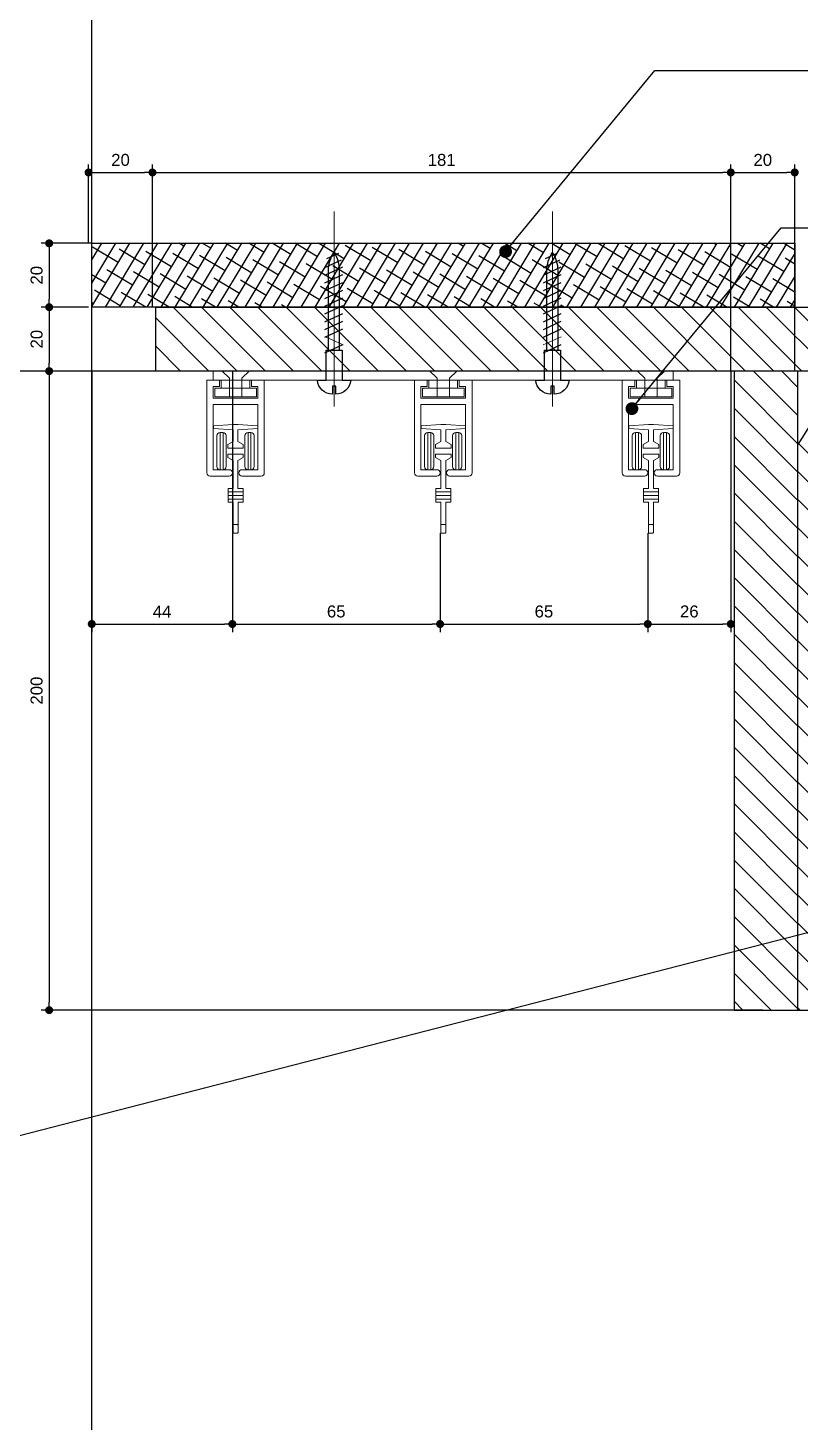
# Model space of a CAD drawing. Header units: inches. Extents: x 274057 to 444617, y 490067 to 635630.
# Drawn here: x 341656.8 to 341898.4, y 519170.4 to 519606.7 of the extents above; entities that cross this region are included whole.
import ezdxf

# ---------------------------------------------------------------- set-up
doc = ezdxf.new("R2010")
doc.units = ezdxf.units.IN
doc.header["$MEASUREMENT"] = 0
for name, color, linetype in [('8', 8, 'Continuous'), ('Calliper Gypsum  Elevation', 31, 'Continuous'), ('CQ Grg Gypsum', 41, 'Continuous'), ('CQ Plaster', 1, 'Continuous'), ('CQ SPOT DETAIL DIMENSION', 9, 'Continuous'), ('CQ SPOT DETAILS', 40, 'Continuous'), ('CQ wall section', 5, 'Continuous'), ('CQ_callout', 34, 'Continuous'), ('ID-wall paper', 8, 'Continuous')]:
    doc.layers.add(name, color=color, linetype=linetype)
doc.layers.add('CQ Gypsum Hatch', color=8, linetype='Continuous', lineweight=20)
doc.layers.add('CQ plan and elev dimension', color=252, linetype='Continuous', lineweight=35)
doc.styles.get("Standard").update_dxf_attribs({"font": 'arial.ttf'})
doc.dimstyles.new('CQ 2.5', dxfattribs={"dimscale": 0.025, "dimtxt": 150, "dimasz": 100, "dimexe": 100, "dimexo": 0, "dimgap": 80, "dimtad": 1, "dimdec": 0, "dimzin": 0, "dimdsep": 46, "dimtxsty": 'Standard', "dimblk": 'DOT', "dimcen": 100, "dimclrd": 250, "dimclre": 250, "dimclrt": 3, "dimadec": 0, "dimazin": 0, "dimtfac": 1, "dimtdec": 0, "dimtofl": 0, "dimtmove": 0, "dimatfit": 3, "dimfxl": 1, "dimtolj": 1, "dimtzin": 0, "dimlwd": -1, "dimarcsym": 0})
doc.dimstyles.new('CQ 50', dxfattribs={"dimscale": 0.5, "dimtxt": 150, "dimasz": 100, "dimexe": 100, "dimexo": 20, "dimgap": 80, "dimtad": 1, "dimdec": 0, "dimzin": 0, "dimdsep": 46, "dimtxsty": 'Standard', "dimblk": 'DOT', "dimcen": 100, "dimclrd": 250, "dimclre": 250, "dimclrt": 3, "dimadec": 0, "dimazin": 0, "dimtfac": 1, "dimtdec": 0, "dimtofl": 0, "dimtmove": 0, "dimatfit": 3, "dimfxl": 3, "dimtolj": 1, "dimtzin": 0, "dimlwd": -1, "dimarcsym": 0})
doc.dimstyles.get("Standard").update_dxf_attribs({"dimtxt": 0.18, "dimasz": 0.18, "dimexe": 0.18, "dimexo": 0.0625, "dimgap": 0.09, "dimtad": 0, "dimtih": 1, "dimtoh": 1, "dimdec": 4, "dimzin": 0, "dimdsep": 46, "dimtxsty": 'Standard', "dimcen": 0.09, "dimadec": 0, "dimazin": 0, "dimtfac": 1, "dimtdec": 4, "dimtofl": 0, "dimtmove": 0, "dimatfit": 3, "dimfxl": 1, "dimtolj": 1, "dimtzin": 0, "dimarcsym": 0})

# ---------------------------------------------------------------- blocks, each defined once
blk = doc.blocks.new('ff15 section A and B')
at = {"layer": 'CQ Plaster', "color": 1, "ltscale": 0.03, "elevation": -0.02}
blk.add_lwpolyline([(341656.75, 519049.28), (341676.75, 519049.28), (341676.75, 519999.28)], dxfattribs=at)
blk = doc.blocks.new('_Dot')
at = {"color": 0, "linetype": 'ByBlock', "lineweight": -2}
blk.add_line((-0.5, 0), (-1, 0), dxfattribs=at)
at = {"color": 0, "linetype": 'ByBlock', "const_width": 0.5}
blk.add_lwpolyline([(-0.25, 0, 1), (0.25, 0, 1)], format="xyb", close=True, dxfattribs=at)
blk = doc.blocks.new('*D121')
at = {"layer": 'CQ plan and elev dimension', "color": 250, "lineweight": -2, "transparency": 16777216}
for p, q in [((341317.93, 519999.28), (339916.74, 519999.28)), ((342119.06, 519499.28), (339916.74, 519499.28))]:
    blk.add_line(p, q, dxfattribs=at)
at = {"layer": 'CQ plan and elev dimension', "color": 250, "transparency": 16777216}
blk.add_line((339966.74, 519949.28), (339966.74, 519549.28), dxfattribs=at)
at = {"layer": 'Defpoints', "color": 0, "transparency": 16777216}
for p in [(341327.93, 519999.28, 0), (339966.74, 519499.28), (342129.06, 519499.28, 0.02)]:
    blk.add_point(p, dxfattribs=at)
at = {"layer": 'CQ plan and elev dimension', "color": 250, "transparency": 16777216, "xscale": 50, "yscale": 50, "zscale": 50}
for p, rotation in [((339966.74, 519999.28), 90.00000000166753), ((339966.74, 519499.28), 270.0000000016675)]:
    blk.add_blockref('_Dot', p, dxfattribs=dict(at, rotation=rotation))
at = {"layer": 'CQ plan and elev dimension', "color": 3, "transparency": 16777216, "insert": (339888.45, 519749.28), "char_height": 75, "attachment_point": 5, "rotation": 90}
blk.add_mtext('\\A1;500', dxfattribs=at)
blk = doc.blocks.new('*D122')
at = {"layer": 'CQ plan and elev dimension', "color": 250, "lineweight": -2, "transparency": 16777216}
for p, q in [((341994.65, 519499.28), (339916.74, 519499.28)), ((341317.93, 516399.28), (339916.74, 516399.28))]:
    blk.add_line(p, q, dxfattribs=at)
at = {"layer": 'CQ plan and elev dimension', "color": 250, "transparency": 16777216}
blk.add_line((339966.74, 519449.28), (339966.74, 516449.28), dxfattribs=at)
at = {"layer": 'Defpoints', "color": 0, "transparency": 16777216}
for p in [(342004.65, 519499.28, 0.02), (339966.74, 516399.28), (341327.93, 516399.28, 0)]:
    blk.add_point(p, dxfattribs=at)
at = {"layer": 'CQ plan and elev dimension', "color": 250, "transparency": 16777216, "xscale": 50, "yscale": 50, "zscale": 50}
for p, rotation in [((339966.74, 519499.28), 90.00000000166753), ((339966.74, 516399.28), 270.0000000016675)]:
    blk.add_blockref('_Dot', p, dxfattribs=dict(at, rotation=rotation))
at = {"layer": 'CQ plan and elev dimension', "color": 3, "transparency": 16777216, "insert": (339888.42, 517949.28), "char_height": 75, "attachment_point": 5, "rotation": 90}
blk.add_mtext('\\A1;3100', dxfattribs=at)
blk = doc.blocks.new('curtain box 21')
at = {"lineweight": 0}
for p, q in [((3862.05, 3149.72), (3856.48, 3152.3)), ((3924.7, 3149.72), (3930.28, 3152.3)), ((3830.72, 3103.79), (3826.03, 3103.79)), ((3830.72, 3102.65), (3826.03, 3102.65)), ((3895.72, 3103.79), (3891.03, 3103.79)), ((3895.72, 3102.65), (3891.03, 3102.65)), ((3960.72, 3103.79), (3956.03, 3103.79)), ((3960.72, 3102.65), (3956.03, 3102.65)), ((3830.72, 3101.5), (3826.03, 3101.5)), ((3895.72, 3101.5), (3891.03, 3101.5)), ((3960.72, 3101.5), (3956.03, 3101.5))]:
    blk.add_line(p, q, dxfattribs=at)
at = {"color": 1, "lineweight": 0}
for p, q in [((3823.55, 3122.34), (3823.55, 3110.68)), ((3824.45, 3122.34), (3824.45, 3110.68)), ((3832.3, 3122.34), (3832.3, 3110.68)), ((3833.21, 3122.34), (3833.21, 3110.68)), ((3888.55, 3122.34), (3888.55, 3110.68)), ((3889.45, 3122.34), (3889.45, 3110.68)), ((3897.3, 3122.34), (3897.3, 3110.68)), ((3898.21, 3122.34), (3898.21, 3110.68)), ((3953.55, 3122.34), (3953.55, 3110.68)), ((3954.45, 3122.34), (3954.45, 3110.68)), ((3962.3, 3122.34), (3962.3, 3110.68)), ((3963.21, 3122.34), (3963.21, 3110.68))]:
    blk.add_line(p, q, dxfattribs=at)
at = {"color": 4, "lineweight": 0}
for points in [[(3859.2, 3130.48), (3859.2, 3191.5)], [(3927.55, 3130.48), (3927.55, 3191.5)]]:
    blk.add_lwpolyline(points, dxfattribs=at)
at = {"color": 1, "lineweight": 0}
for points in [[(3835.38, 3131.03), (3821.38, 3131.03), (3821.38, 3110.68), (3826.38, 3110.68, -1), (3826.38, 3108.68), (3820.38, 3108.68, -0.414214), (3819.38, 3109.68), (3819.38, 3138.68), (3823.38, 3138.68), (3823.38, 3136.68), (3821.38, 3136.68), (3821.38, 3133.03), (3835.38, 3133.03), (3835.38, 3136.68), (3833.38, 3136.68), (3833.38, 3138.68), (3837.38, 3138.68), (3837.38, 3109.68, -0.414214), (3836.38, 3108.68), (3830.38, 3108.68, -1), (3830.38, 3110.68), (3835.38, 3110.68)], [(3900.38, 3131.03), (3886.38, 3131.03), (3886.38, 3110.68), (3891.38, 3110.68, -1), (3891.38, 3108.68), (3885.38, 3108.68, -0.414214), (3884.38, 3109.68), (3884.38, 3138.68), (3888.38, 3138.68), (3888.38, 3136.68), (3886.38, 3136.68), (3886.38, 3133.03), (3900.38, 3133.03), (3900.38, 3136.68), (3898.38, 3136.68), (3898.38, 3138.68), (3902.38, 3138.68), (3902.38, 3109.68, -0.414214), (3901.38, 3108.68), (3895.38, 3108.68, -1), (3895.38, 3110.68), (3900.38, 3110.68)], [(3965.38, 3131.03), (3951.38, 3131.03), (3951.38, 3110.68), (3956.38, 3110.68, -1), (3956.38, 3108.68), (3950.38, 3108.68, -0.414214), (3949.38, 3109.68), (3949.38, 3138.68), (3953.38, 3138.68), (3953.38, 3136.68), (3951.38, 3136.68), (3951.38, 3133.03), (3965.38, 3133.03), (3965.38, 3136.68), (3963.38, 3136.68), (3963.38, 3138.68), (3967.38, 3138.68), (3967.38, 3109.68, -0.414214), (3966.38, 3108.68), (3960.38, 3108.68, -1), (3960.38, 3110.68), (3965.38, 3110.68)], [(3824.45, 3122.34), (3823.55, 3122.34, 0.414214), (3822.55, 3121.34), (3822.55, 3111.68, 0.414214), (3823.55, 3110.68), (3824.45, 3110.68, 0.414214), (3825.45, 3111.68), (3825.45, 3121.34, 0.414214)], [(3832.3, 3122.34), (3833.21, 3122.34, -0.414214), (3834.21, 3121.34), (3834.21, 3111.68, -0.414214), (3833.21, 3110.68), (3832.3, 3110.68, -0.414214), (3831.3, 3111.68), (3831.3, 3121.34, -0.414214)], [(3889.45, 3122.34), (3888.55, 3122.34, 0.414214), (3887.55, 3121.34), (3887.55, 3111.68, 0.414214), (3888.55, 3110.68), (3889.45, 3110.68, 0.414214), (3890.45, 3111.68), (3890.45, 3121.34, 0.414214)], [(3897.3, 3122.34), (3898.21, 3122.34, -0.414214), (3899.21, 3121.34), (3899.21, 3111.68, -0.414214), (3898.21, 3110.68), (3897.3, 3110.68, -0.414214), (3896.3, 3111.68), (3896.3, 3121.34, -0.414214)], [(3954.45, 3122.34), (3953.55, 3122.34, 0.414214), (3952.55, 3121.34), (3952.55, 3111.68, 0.414214), (3953.55, 3110.68), (3954.45, 3110.68, 0.414214), (3955.45, 3111.68), (3955.45, 3121.34, 0.414214)], [(3962.3, 3122.34), (3963.21, 3122.34, -0.414214), (3964.21, 3121.34), (3964.21, 3111.68, -0.414214), (3963.21, 3110.68), (3962.3, 3110.68, -0.414214), (3961.3, 3111.68), (3961.3, 3121.34, -0.414214)]]:
    blk.add_lwpolyline(points, format="xyb", close=True, dxfattribs=at)
at = {"lineweight": 0}
for points in [[(3965.38, 3141.53), (3821.38, 3141.53), (3821.38, 3138.68), (3965.38, 3138.68)], [(3828.38, 3141.53), (3832.61, 3141.53), (3830.33, 3139.35), (3830.33, 3133.53), (3828.38, 3133.53), (3826.43, 3133.53), (3826.43, 3139.35), (3824.14, 3141.53)], [(3893.38, 3141.53), (3897.61, 3141.53), (3895.33, 3139.35), (3895.33, 3133.53), (3893.38, 3133.53), (3891.43, 3133.53), (3891.43, 3139.35), (3889.14, 3141.53)], [(3958.38, 3141.53), (3962.61, 3141.53), (3960.33, 3139.35), (3960.33, 3133.53), (3958.38, 3133.53), (3956.43, 3133.53), (3956.43, 3139.35), (3954.14, 3141.53)], [(3827.62, 3124.77), (3829.14, 3124.77), (3835.33, 3124.36), (3835.33, 3123.52), (3829.14, 3123.12), (3829.14, 3119.46), (3830.81, 3118.55), (3830.81, 3117.46), (3830.81, 3117.46), (3828.38, 3117.46), (3825.94, 3117.46), (3825.94, 3117.46), (3825.94, 3118.55), (3827.62, 3119.46), (3827.62, 3123.12), (3821.43, 3123.52), (3821.43, 3124.36)], [(3892.62, 3124.77), (3894.14, 3124.77), (3900.33, 3124.36), (3900.33, 3123.52), (3894.14, 3123.12), (3894.14, 3119.46), (3895.81, 3118.55), (3895.81, 3117.46), (3895.81, 3117.46), (3893.38, 3117.46), (3890.94, 3117.46), (3890.94, 3117.46), (3890.94, 3118.55), (3892.62, 3119.46), (3892.62, 3123.12), (3886.43, 3123.52), (3886.43, 3124.36)], [(3957.62, 3124.77), (3959.14, 3124.77), (3965.33, 3124.36), (3965.33, 3123.52), (3959.14, 3123.12), (3959.14, 3119.46), (3960.81, 3118.55), (3960.81, 3117.46), (3960.81, 3117.46), (3958.38, 3117.46), (3955.94, 3117.46), (3955.94, 3117.46), (3955.94, 3118.55), (3957.62, 3119.46), (3957.62, 3123.12), (3951.43, 3123.52), (3951.43, 3124.36)]]:
    blk.add_lwpolyline(points, close=True, dxfattribs=at)
at = {"color": 1, "lineweight": 0}
for points in [[(3823.88, 3138.68), (3832.88, 3138.68), (3832.88, 3136.18), (3823.88, 3136.18)], [(3888.88, 3138.68), (3897.88, 3138.68), (3897.88, 3136.18), (3888.88, 3136.18)], [(3953.88, 3138.68), (3962.88, 3138.68), (3962.88, 3136.18), (3953.88, 3136.18)], [(3821.88, 3136.18), (3834.88, 3136.18), (3834.88, 3133.53), (3821.88, 3133.53)], [(3886.88, 3136.18), (3899.88, 3136.18), (3899.88, 3133.53), (3886.88, 3133.53)], [(3951.88, 3136.18), (3964.88, 3136.18), (3964.88, 3133.53), (3951.88, 3133.53)]]:
    blk.add_lwpolyline(points, close=True, dxfattribs=at)
for points in [[(3827.58, 3091.09), (3827.58, 3100.54), (3826.03, 3100.54), (3826.03, 3104.78), (3827.62, 3104.78), (3827.62, 3113.56), (3825.94, 3114.47), (3825.94, 3115.56), (3825.94, 3115.56), (3828.38, 3115.56), (3830.81, 3115.56), (3830.81, 3115.56), (3830.81, 3114.47), (3829.14, 3113.56), (3829.14, 3104.78), (3830.72, 3104.78), (3830.72, 3100.54), (3829.18, 3100.54), (3829.18, 3091.09)], [(3892.58, 3091.09), (3892.58, 3100.54), (3891.03, 3100.54), (3891.03, 3104.78), (3892.62, 3104.78), (3892.62, 3113.56), (3890.94, 3114.47), (3890.94, 3115.56), (3890.94, 3115.56), (3893.38, 3115.56), (3895.81, 3115.56), (3895.81, 3115.56), (3895.81, 3114.47), (3894.14, 3113.56), (3894.14, 3104.78), (3895.72, 3104.78), (3895.72, 3100.54), (3894.18, 3100.54), (3894.18, 3091.09)], [(3957.58, 3091.09), (3957.58, 3100.54), (3956.03, 3100.54), (3956.03, 3104.78), (3957.62, 3104.78), (3957.62, 3113.56), (3955.94, 3114.47), (3955.94, 3115.56), (3955.94, 3115.56), (3958.38, 3115.56), (3960.81, 3115.56), (3960.81, 3115.56), (3960.81, 3114.47), (3959.14, 3113.56), (3959.14, 3104.78), (3960.72, 3104.78), (3960.72, 3100.54), (3959.18, 3100.54), (3959.18, 3091.09)]]:
    blk.add_lwpolyline(points, dxfattribs=at)
at = {"lineweight": 0}
for points in [[(3827.88, 3093.53), (3828.88, 3093.53, -0.414214), (3829.18, 3093.23), (3829.18, 3091.09, -0.414214), (3828.88, 3090.79), (3827.88, 3090.79, -0.414214), (3827.58, 3091.09), (3827.58, 3093.23, -0.414214)], [(3892.88, 3093.53), (3893.88, 3093.53, -0.414214), (3894.18, 3093.23), (3894.18, 3091.09, -0.414214), (3893.88, 3090.79), (3892.88, 3090.79, -0.414214), (3892.58, 3091.09), (3892.58, 3093.23, -0.414214)], [(3957.88, 3093.53), (3958.88, 3093.53, -0.414214), (3959.18, 3093.23), (3959.18, 3091.09, -0.414214), (3958.88, 3090.79), (3957.88, 3090.79, -0.414214), (3957.58, 3091.09), (3957.58, 3093.23, -0.414214)]]:
    blk.add_lwpolyline(points, format="xyb", close=True, dxfattribs=at)
blk = doc.blocks.new('curtain track_3')
for p, q in [((52827.53, -34655.19), (52823.82, -34653.47)), ((52895.88, -34655.19), (52892.17, -34653.47)), ((52828.15, -34660.37), (52822.58, -34657.78)), ((52828.15, -34657.94), (52822.97, -34655.54)), ((52896.5, -34660.37), (52890.92, -34657.78)), ((52896.5, -34657.94), (52891.31, -34655.54)), ((52828.15, -34662.8), (52822.58, -34660.21)), ((52828.15, -34665.23), (52822.58, -34662.64)), ((52896.5, -34662.8), (52890.92, -34660.21)), ((52896.5, -34665.23), (52890.92, -34662.64)), ((52828.15, -34667.65), (52822.58, -34665.07)), ((52828.15, -34670.08), (52822.58, -34667.49)), ((52896.5, -34667.65), (52890.92, -34665.07)), ((52896.5, -34670.08), (52890.92, -34667.49)), ((52828.15, -34672.51), (52822.58, -34669.92)), ((52828.15, -34672.51), (52822.58, -34669.92)), ((52896.5, -34672.51), (52890.92, -34669.92)), ((52896.5, -34672.51), (52890.92, -34669.92)), ((52828.15, -34674.94), (52822.58, -34672.35)), ((52828.15, -34677.37), (52822.58, -34674.78)), ((52896.5, -34674.94), (52890.92, -34672.35)), ((52896.5, -34677.37), (52890.92, -34674.78)), ((52828.15, -34679.79), (52822.58, -34677.2)), ((52828.15, -34679.79), (52822.58, -34677.2)), ((52896.5, -34679.79), (52890.92, -34677.2)), ((52896.5, -34679.79), (52890.92, -34677.2)), ((52828.15, -34684.65), (52822.58, -34682.06)), ((52896.5, -34684.65), (52890.92, -34682.06))]:
    blk.add_line(p, q)
for points in [[(52823.55, -34683.9), (52823.55, -34658.97, -0.149778), (52825.3, -34653.25, 1.883636)], [(52827.05, -34683.9), (52827.05, -34658.97, 0.149778), (52825.3, -34653.25, -1.883636)], [(52891.9, -34683.9), (52891.9, -34658.97, -0.149778), (52893.65, -34653.25, 1.883636)], [(52895.4, -34683.9), (52895.4, -34658.97, 0.149778), (52893.65, -34653.25, -1.883636)]]:
    blk.add_lwpolyline(points, format="xyb")
at = {"color": 4}
for points in [[(52825.3, -34695.12), (52825.82, -34695.12), (52825.82, -34697.66, 0.38819), (52830.51, -34693.25), (52827.8, -34693.25), (52827.8, -34683.9), (52825.3, -34683.9), (52822.81, -34683.9), (52822.81, -34693.25), (52820.1, -34693.25, 0.38819), (52824.79, -34697.66), (52824.79, -34695.12)], [(52893.65, -34695.12), (52894.17, -34695.12), (52894.17, -34697.66, 0.38819), (52898.85, -34693.25), (52896.15, -34693.25), (52896.15, -34683.9), (52893.65, -34683.9), (52891.16, -34683.9), (52891.16, -34693.25), (52888.45, -34693.25, 0.38819), (52893.14, -34697.66), (52893.14, -34695.12)]]:
    blk.add_lwpolyline(points, format="xyb", close=True, dxfattribs=at)
at = {"extrusion": (0, 0, -1), "zscale": -1}
blk.add_blockref('curtain box 21', (-56752.86, -37831.94), dxfattribs=at)
blk = doc.blocks.new('ff15 section ceiling A and B')
at = {"layer": '8', "extrusion": (-7.32435e-10, 5.97752e-09, 1)}
h = blk.add_hatch(dxfattribs=at)
h.set_pattern_fill('ANSI38', color=256, scale=30, angle=103.9714, style=0)
h.set_pattern_definition([(148.9714233, (850276.3004, 195911.7726), (-1.932995736, -3.21341368), []), (238.9714233, (850276.3004, 195911.7726), (-0.652577792, -8.359823098), [9.375, -5.625])])
h.paths.add_polyline_path([(332025.68, 525721.42), (332025.68, 525941.42), (332045.68, 525941.42), (332045.68, 525721.42)])
at = {"layer": 'CQ Gypsum Hatch'}
h = blk.add_hatch(dxfattribs=at)
h.set_pattern_fill('ANSI31', color=256, scale=50, angle=180, style=0)
h.set_pattern_definition([(225, (863766.5914, 132415.6944), (4.41941738, -4.41941738), [])])
edge = h.paths.add_edge_path()
edge.add_line((332065.68, 526415.38), (332065.68, 525741.42))
edge.add_line((332065.68, 525741.42), (332045.68, 525741.42))
edge.add_line((332045.68, 525741.42), (332045.68, 526401.86))
edge.add_line((332045.68, 526401.86), (331890.81, 526527.5))
edge.add_line((331890.81, 526527.5), (331890.81, 526553.42))
edge.add_line((331890.81, 526553.42), (331899.51, 526553.42))
edge.add_line((331899.51, 526553.42), (331899.51, 526547.52))
edge.add_arc((331902.24, 526547.52), 2.73, 180, 270.2479)
edge.add_line((331902.25, 526544.79), (331944.78, 526544.79))
edge.add_line((331944.78, 526544.79), (331944.78, 526506.04))
edge.add_arc((331946.51, 526464.11), 41.97, 34.3918, 92.3526, ccw=False)
edge.add_line((331981.14, 526487.81), (331989.78, 526487.81))
edge.add_line((331989.78, 526487.81), (331989.78, 526475.8))
edge.add_line((331989.78, 526475.8), (332026.01, 526475.8))
edge.add_line((332026.01, 526475.8), (332026.01, 526453.91))
edge.add_line((332026.01, 526453.91), (332032.69, 526453.91))
edge.add_arc((332051.4, 526452.68), 18.74, 176.2449, 247.9327)
edge.add_arc((332038.91, 526415.94), 20.12, -1.5976, 74.2859, ccw=False)
edge.add_line((332059.02, 526415.38), (332065.68, 526415.38))
edge.add_line((332065.68, 526415.38), (332065.68, 526406.57))
h = blk.add_hatch(dxfattribs=at)
h.set_pattern_fill('ANSI31', color=256, scale=50, angle=180, style=0)
h.set_pattern_definition([(225, (851564.962, 195815.1116), (4.41941738, -4.41941738), [])])
h.paths.add_polyline_path([(332065.68, 525942.42), (332065.68, 525922.42), (332265.68, 525922.42), (332265.68, 525942.42)])
at = {"layer": 'CQ Grg Gypsum', "elevation": 0}
blk.add_lwpolyline([(332065.68, 526415.38), (332065.68, 525741.42), (332045.68, 525741.42), (332045.68, 526401.86), (331890.81, 526527.5), (331890.81, 526553.42), (331899.51, 526553.42), (331899.51, 526547.52, 0.415481), (331902.25, 526544.79), (331944.78, 526544.79), (331944.78, 526506.04, -0.258435), (331981.14, 526487.81), (331989.78, 526487.81), (331989.78, 526475.8), (332026.01, 526475.8), (332026.01, 526453.91), (332032.69, 526453.91, 0.323414), (332044.35, 526435.31, -0.343759), (332059.02, 526415.38), (332065.68, 526415.38), (332065.68, 526406.57)], format="xyb", dxfattribs=at)
at = {"layer": 'CQ Grg Gypsum', "extrusion": (-7.32435e-10, 5.97752e-09, 1), "elevation": 0}
blk.add_lwpolyline([(332025.68, 525721.42), (332025.68, 525941.42), (332045.68, 525941.42), (332045.68, 525721.42)], close=True, dxfattribs=at)
at = {"layer": 'CQ Grg Gypsum', "elevation": 0}
blk.add_lwpolyline([(332265.68, 525922.42), (332265.68, 525942.42), (332065.68, 525942.42), (332065.68, 525922.42)], close=True, dxfattribs=at)
at = {"layer": 'Calliper Gypsum  Elevation', "lineweight": 0, "extrusion": (0, 0, -1), "zscale": -1, "rotation": 270}
blk.add_blockref('curtain track_3', (-297375.27, 578690.89, 0), dxfattribs=at)
blk = doc.blocks.new('A$C591968EE')
at = {"layer": 'CQ Gypsum Hatch'}
h = blk.add_hatch(dxfattribs=at)
h.set_pattern_fill('ANSI31', color=256, scale=50, angle=90, style=0)
h.set_pattern_definition([(135, (-374960.8784, -519569.8764), (-4.41941738, -4.41941738), [])])
edge = h.paths.add_edge_path()
edge.add_line((16.43, 182.11), (27.6, 182.11))
edge.add_spline(control_points=[(27.6, 182.11), (27.61, 182.89), (27.66, 184.68), (28.97, 187.09), (31.45, 188.51), (33.5, 190.24), (34.66, 192.59), (34.72, 194.06), (34.74, 194.72)], knot_values=[0, 0, 0, 0, 0.103617, 0.238498, 0.342021, 0.484182, 0.592634, 0.680206, 0.680206, 0.680206, 0.680206], degree=3, periodic=0)
edge.add_line((34.74, 194.72), (38.31, 194.72))
edge.add_line((38.31, 194.72), (38.31, 200))
edge.add_line((38.31, 200), (14.39, 200))
edge.add_line((14.39, 200), (0, 177.03))
edge.add_line((0, 177.03), (0, 0))
edge.add_line((0, 0), (8.46, 0))
edge.add_line((8.46, 0), (8.46, 16.81))
edge.add_line((8.46, 16.81), (15.16, 16.81))
edge.add_line((15.16, 16.81), (15.16, 59.41))
edge.add_line((15.16, 59.41), (26.55, 59.41))
edge.add_line((26.55, 59.41), (26.55, 74.21))
edge.add_line((26.55, 74.21), (11.59, 75.78))
edge.add_line((11.59, 75.78), (11.59, 165.29))
edge.add_line((11.59, 165.29), (16.43, 165.29))
edge.add_line((16.43, 165.29), (16.43, 182.11))
at = {"layer": 'CQ Grg Gypsum'}
for p, q in [((14.39, 200), (0, 177.03)), ((38.31, 200), (14.39, 200)), ((38.31, 194.72), (38.31, 200)), ((34.74, 194.72), (38.31, 194.72)), ((16.43, 182.11), (27.6, 182.11)), ((16.43, 165.29), (16.43, 182.11)), ((0, 0), (0, 177.03)), ((11.59, 75.78), (11.59, 165.29)), ((11.59, 165.29), (16.43, 165.29)), ((26.55, 74.21), (11.59, 75.78)), ((26.55, 59.41), (26.55, 74.21)), ((15.16, 59.41), (26.55, 59.41)), ((15.16, 16.81), (15.16, 59.41)), ((21.63, 52.46), (21.63, 59.41)), ((15.16, 52.46), (21.63, 52.46)), ((19.62, 41.25), (19.62, 52.46)), ((15.16, 41.25), (19.62, 41.25)), ((8.46, 16.81), (15.16, 16.81)), ((8.46, 0), (8.46, 16.81)), ((0, 0), (8.46, 0))]:
    blk.add_line(p, q, dxfattribs=at)
blk.add_open_spline([(34.74, 194.72), (34.72, 194.06), (34.66, 192.59), (33.5, 190.24), (31.45, 188.51), (28.97, 187.09), (27.66, 184.68), (27.61, 182.89), (27.6, 182.11)], degree=3, knots=[0, 0, 0, 0, 0.0875721, 0.1960247, 0.3381857, 0.4417085, 0.5765895, 0.6802063, 0.6802063, 0.6802063, 0.6802063], dxfattribs=at)
blk = doc.blocks.new('*D148')
at = {"layer": 'CQ SPOT DETAIL DIMENSION', "color": 250, "lineweight": -2, "transparency": 16777216}
for p, q in [((341675.75, 519539.28), (341675.75, 519563.95)), ((341695.75, 519519.28), (341695.75, 519563.95))]:
    blk.add_line(p, q, dxfattribs=at)
at = {"layer": 'CQ SPOT DETAIL DIMENSION', "color": 250, "transparency": 16777216}
blk.add_line((341678.25, 519561.45), (341693.25, 519561.45), dxfattribs=at)
at = {"layer": 'Defpoints', "color": 0, "transparency": 16777216}
for p in [(341695.75, 519561.45), (341675.75, 519539.28, -0.02), (341695.75, 519519.28, -0.02)]:
    blk.add_point(p, dxfattribs=at)
at = {"layer": 'CQ SPOT DETAIL DIMENSION', "color": 250, "transparency": 16777216, "xscale": 2.5, "yscale": 2.5, "zscale": 2.5, "rotation": 180}
blk.add_blockref('_Dot', (341675.75, 519561.45), dxfattribs=at)
at = {"layer": 'CQ SPOT DETAIL DIMENSION', "color": 250, "transparency": 16777216, "xscale": 2.5, "yscale": 2.5, "zscale": 2.5}
blk.add_blockref('_Dot', (341695.75, 519561.45), dxfattribs=at)
at = {"layer": 'CQ SPOT DETAIL DIMENSION', "color": 3, "transparency": 16777216, "insert": (341685.75, 519565.36), "char_height": 3.75, "attachment_point": 5}
blk.add_mtext('\\A1;20', dxfattribs=at)
blk = doc.blocks.new('*D149')
at = {"layer": 'CQ SPOT DETAIL DIMENSION', "color": 250, "lineweight": -2, "transparency": 16777216}
for p, q in [((341695.75, 519519.28), (341695.75, 519563.95)), ((341876.75, 519499.28), (341876.75, 519563.95))]:
    blk.add_line(p, q, dxfattribs=at)
at = {"layer": 'CQ SPOT DETAIL DIMENSION', "color": 250, "transparency": 16777216}
blk.add_line((341698.25, 519561.45), (341874.25, 519561.45), dxfattribs=at)
at = {"layer": 'Defpoints', "color": 0, "transparency": 16777216}
for p in [(341876.75, 519561.45), (341695.75, 519519.28, -0.02), (341876.75, 519499.28, -0.02)]:
    blk.add_point(p, dxfattribs=at)
at = {"layer": 'CQ SPOT DETAIL DIMENSION', "color": 250, "transparency": 16777216, "xscale": 2.5, "yscale": 2.5, "zscale": 2.5, "rotation": 180}
blk.add_blockref('_Dot', (341695.75, 519561.45), dxfattribs=at)
at = {"layer": 'CQ SPOT DETAIL DIMENSION', "color": 250, "transparency": 16777216, "xscale": 2.5, "yscale": 2.5, "zscale": 2.5}
blk.add_blockref('_Dot', (341876.75, 519561.45), dxfattribs=at)
at = {"layer": 'CQ SPOT DETAIL DIMENSION', "color": 3, "transparency": 16777216, "insert": (341786.25, 519565.36), "char_height": 3.75, "attachment_point": 5}
blk.add_mtext('\\A1;181', dxfattribs=at)
blk = doc.blocks.new('*D150')
at = {"layer": 'CQ SPOT DETAIL DIMENSION', "color": 250, "lineweight": -2, "transparency": 16777216}
for p, q in [((341876.75, 519499.28), (341876.75, 519563.95)), ((341896.75, 519499.28), (341896.75, 519563.95))]:
    blk.add_line(p, q, dxfattribs=at)
at = {"layer": 'CQ SPOT DETAIL DIMENSION', "color": 250, "transparency": 16777216}
blk.add_line((341879.25, 519561.45), (341894.25, 519561.45), dxfattribs=at)
at = {"layer": 'Defpoints', "color": 0, "transparency": 16777216}
for p in [(341896.75, 519561.45), (341876.75, 519499.28, -0.02), (341896.75, 519499.28, -0.02)]:
    blk.add_point(p, dxfattribs=at)
at = {"layer": 'CQ SPOT DETAIL DIMENSION', "color": 250, "transparency": 16777216, "xscale": 2.5, "yscale": 2.5, "zscale": 2.5, "rotation": 180}
blk.add_blockref('_Dot', (341876.75, 519561.45), dxfattribs=at)
at = {"layer": 'CQ SPOT DETAIL DIMENSION', "color": 250, "transparency": 16777216, "xscale": 2.5, "yscale": 2.5, "zscale": 2.5}
blk.add_blockref('_Dot', (341896.75, 519561.45), dxfattribs=at)
at = {"layer": 'CQ SPOT DETAIL DIMENSION', "color": 3, "transparency": 16777216, "insert": (341886.75, 519565.36), "char_height": 3.75, "attachment_point": 5}
blk.add_mtext('\\A1;20', dxfattribs=at)
blk = doc.blocks.new('*D151')
at = {"layer": 'CQ SPOT DETAIL DIMENSION', "color": 250, "lineweight": -2, "transparency": 16777216}
for p, q in [((341676.75, 519539.28), (341660.92, 519539.28)), ((341675.75, 519519.28), (341660.92, 519519.28))]:
    blk.add_line(p, q, dxfattribs=at)
at = {"layer": 'CQ SPOT DETAIL DIMENSION', "color": 250, "transparency": 16777216}
blk.add_line((341663.42, 519536.78), (341663.42, 519521.78), dxfattribs=at)
at = {"layer": 'Defpoints', "color": 0, "transparency": 16777216}
for p in [(341676.75, 519539.28, -0.02), (341663.42, 519519.28), (341675.75, 519519.28, -0.02)]:
    blk.add_point(p, dxfattribs=at)
at = {"layer": 'CQ SPOT DETAIL DIMENSION', "color": 250, "transparency": 16777216, "xscale": 2.5, "yscale": 2.5, "zscale": 2.5}
for p, rotation in [((341663.42, 519539.28), 90), ((341663.42, 519519.28), 270)]:
    blk.add_blockref('_Dot', p, dxfattribs=dict(at, rotation=rotation))
at = {"layer": 'CQ SPOT DETAIL DIMENSION', "color": 3, "transparency": 16777216, "insert": (341659.5, 519529.28), "char_height": 3.75, "attachment_point": 5, "rotation": 90}
blk.add_mtext('\\A1;20', dxfattribs=at)
blk = doc.blocks.new('*D152')
at = {"layer": 'CQ SPOT DETAIL DIMENSION', "color": 250, "lineweight": -2, "transparency": 16777216}
for p, q in [((341675.75, 519519.28), (341660.92, 519519.28)), ((341695.75, 519499.28), (341660.92, 519499.28))]:
    blk.add_line(p, q, dxfattribs=at)
at = {"layer": 'CQ SPOT DETAIL DIMENSION', "color": 250, "transparency": 16777216}
blk.add_line((341663.42, 519516.78), (341663.42, 519501.78), dxfattribs=at)
at = {"layer": 'Defpoints', "color": 0, "transparency": 16777216}
for p in [(341675.75, 519519.28, -0.02), (341663.42, 519499.28), (341695.75, 519499.28, -0.02)]:
    blk.add_point(p, dxfattribs=at)
at = {"layer": 'CQ SPOT DETAIL DIMENSION', "color": 250, "transparency": 16777216, "xscale": 2.5, "yscale": 2.5, "zscale": 2.5}
for p, rotation in [((341663.42, 519519.28), 90), ((341663.42, 519499.28), 270)]:
    blk.add_blockref('_Dot', p, dxfattribs=dict(at, rotation=rotation))
at = {"layer": 'CQ SPOT DETAIL DIMENSION', "color": 3, "transparency": 16777216, "insert": (341659.5, 519509.28), "char_height": 3.75, "attachment_point": 5, "rotation": 90}
blk.add_mtext('\\A1;20', dxfattribs=at)
blk = doc.blocks.new('*D153')
at = {"layer": 'CQ SPOT DETAIL DIMENSION', "color": 250, "lineweight": -2, "transparency": 16777216}
for p, q in [((341695.75, 519499.28), (341660.92, 519499.28)), ((341886.75, 519299.28), (341660.92, 519299.28))]:
    blk.add_line(p, q, dxfattribs=at)
at = {"layer": 'CQ SPOT DETAIL DIMENSION', "color": 250, "transparency": 16777216}
blk.add_line((341663.42, 519496.78), (341663.42, 519301.78), dxfattribs=at)
at = {"layer": 'Defpoints', "color": 0, "transparency": 16777216}
for p in [(341695.75, 519499.28, -0.02), (341663.42, 519299.28), (341886.75, 519299.28, -0.02)]:
    blk.add_point(p, dxfattribs=at)
at = {"layer": 'CQ SPOT DETAIL DIMENSION', "color": 250, "transparency": 16777216, "xscale": 2.5, "yscale": 2.5, "zscale": 2.5}
for p, rotation in [((341663.42, 519499.28), 90), ((341663.42, 519299.28), 270)]:
    blk.add_blockref('_Dot', p, dxfattribs=dict(at, rotation=rotation))
at = {"layer": 'CQ SPOT DETAIL DIMENSION', "color": 3, "transparency": 16777216, "insert": (341659.5, 519399.28), "char_height": 3.75, "attachment_point": 5, "rotation": 90}
blk.add_mtext('\\A1;200', dxfattribs=at)
blk = doc.blocks.new('*D154')
at = {"layer": 'CQ SPOT DETAIL DIMENSION', "color": 250, "lineweight": -2, "transparency": 16777216}
for p, q in [((341676.75, 519499.28), (341676.75, 519417.63)), ((341720.75, 519499.28), (341720.75, 519417.63))]:
    blk.add_line(p, q, dxfattribs=at)
at = {"layer": 'CQ SPOT DETAIL DIMENSION', "color": 250, "transparency": 16777216}
blk.add_line((341679.25, 519420.13), (341718.25, 519420.13), dxfattribs=at)
at = {"layer": 'Defpoints', "color": 0, "transparency": 16777216}
for p in [(341676.75, 519499.28, -0.02), (341720.75, 519499.28, -0.02), (341720.75, 519420.13)]:
    blk.add_point(p, dxfattribs=at)
at = {"layer": 'CQ SPOT DETAIL DIMENSION', "color": 250, "transparency": 16777216, "xscale": 2.5, "yscale": 2.5, "zscale": 2.5, "rotation": 180}
blk.add_blockref('_Dot', (341676.75, 519420.13), dxfattribs=at)
at = {"layer": 'CQ SPOT DETAIL DIMENSION', "color": 250, "transparency": 16777216, "xscale": 2.5, "yscale": 2.5, "zscale": 2.5}
blk.add_blockref('_Dot', (341720.75, 519420.13), dxfattribs=at)
at = {"layer": 'CQ SPOT DETAIL DIMENSION', "color": 3, "transparency": 16777216, "insert": (341698.75, 519424), "char_height": 3.75, "attachment_point": 5}
blk.add_mtext('\\A1;44', dxfattribs=at)
blk = doc.blocks.new('*D155')
at = {"layer": 'CQ SPOT DETAIL DIMENSION', "color": 250, "lineweight": -2, "transparency": 16777216}
for p, q in [((341720.75, 519499.28), (341720.75, 519417.63)), ((341785.75, 519448.55), (341785.75, 519417.63))]:
    blk.add_line(p, q, dxfattribs=at)
at = {"layer": 'CQ SPOT DETAIL DIMENSION', "color": 250, "transparency": 16777216}
blk.add_line((341723.25, 519420.13), (341783.25, 519420.13), dxfattribs=at)
at = {"layer": 'Defpoints', "color": 0, "transparency": 16777216}
for p in [(341720.75, 519499.28, -0.02), (341785.75, 519448.55, -0.02), (341785.75, 519420.13)]:
    blk.add_point(p, dxfattribs=at)
at = {"layer": 'CQ SPOT DETAIL DIMENSION', "color": 250, "transparency": 16777216, "xscale": 2.5, "yscale": 2.5, "zscale": 2.5, "rotation": 180}
blk.add_blockref('_Dot', (341720.75, 519420.13), dxfattribs=at)
at = {"layer": 'CQ SPOT DETAIL DIMENSION', "color": 250, "transparency": 16777216, "xscale": 2.5, "yscale": 2.5, "zscale": 2.5}
blk.add_blockref('_Dot', (341785.75, 519420.13), dxfattribs=at)
at = {"layer": 'CQ SPOT DETAIL DIMENSION', "color": 3, "transparency": 16777216, "insert": (341753.25, 519424.04), "char_height": 3.75, "attachment_point": 5}
blk.add_mtext('\\A1;65', dxfattribs=at)
blk = doc.blocks.new('*D156')
at = {"layer": 'CQ SPOT DETAIL DIMENSION', "color": 250, "lineweight": -2, "transparency": 16777216}
for p, q in [((341785.75, 519448.55), (341785.75, 519417.63)), ((341850.75, 519448.55), (341850.75, 519417.63))]:
    blk.add_line(p, q, dxfattribs=at)
at = {"layer": 'CQ SPOT DETAIL DIMENSION', "color": 250, "transparency": 16777216}
blk.add_line((341788.25, 519420.13), (341848.25, 519420.13), dxfattribs=at)
at = {"layer": 'Defpoints', "color": 0, "transparency": 16777216}
for p in [(341785.75, 519448.55, -0.02), (341850.75, 519448.55, -0.02), (341850.75, 519420.13)]:
    blk.add_point(p, dxfattribs=at)
at = {"layer": 'CQ SPOT DETAIL DIMENSION', "color": 250, "transparency": 16777216, "xscale": 2.5, "yscale": 2.5, "zscale": 2.5, "rotation": 180}
blk.add_blockref('_Dot', (341785.75, 519420.13), dxfattribs=at)
at = {"layer": 'CQ SPOT DETAIL DIMENSION', "color": 250, "transparency": 16777216, "xscale": 2.5, "yscale": 2.5, "zscale": 2.5}
blk.add_blockref('_Dot', (341850.75, 519420.13), dxfattribs=at)
at = {"layer": 'CQ SPOT DETAIL DIMENSION', "color": 3, "transparency": 16777216, "insert": (341818.25, 519424.04), "char_height": 3.75, "attachment_point": 5}
blk.add_mtext('\\A1;65', dxfattribs=at)
blk = doc.blocks.new('*D157')
at = {"layer": 'CQ SPOT DETAIL DIMENSION', "color": 250, "lineweight": -2, "transparency": 16777216}
for p, q in [((341876.75, 519499.28), (341876.75, 519417.63)), ((341850.75, 519448.55), (341850.75, 519417.63))]:
    blk.add_line(p, q, dxfattribs=at)
at = {"layer": 'CQ SPOT DETAIL DIMENSION', "color": 250, "transparency": 16777216}
blk.add_line((341853.25, 519420.13), (341874.25, 519420.13), dxfattribs=at)
at = {"layer": 'Defpoints', "color": 0, "transparency": 16777216}
for p in [(341876.75, 519499.28), (341850.75, 519448.55, -0.02), (341876.75, 519420.13)]:
    blk.add_point(p, dxfattribs=at)
at = {"layer": 'CQ SPOT DETAIL DIMENSION', "color": 250, "transparency": 16777216, "xscale": 2.5, "yscale": 2.5, "zscale": 2.5, "rotation": 180}
blk.add_blockref('_Dot', (341850.75, 519420.13), dxfattribs=at)
at = {"layer": 'CQ SPOT DETAIL DIMENSION', "color": 250, "transparency": 16777216, "xscale": 2.5, "yscale": 2.5, "zscale": 2.5}
blk.add_blockref('_Dot', (341876.75, 519420.13), dxfattribs=at)
at = {"layer": 'CQ SPOT DETAIL DIMENSION', "color": 3, "transparency": 16777216, "insert": (341863.75, 519424.04), "char_height": 3.75, "attachment_point": 5}
blk.add_mtext('\\A1;26', dxfattribs=at)

msp = doc.modelspace()

# ---------------------------------------------------------------- linework, layer by layer
at = {"layer": 'CQ Grg Gypsum'}
msp.add_line((341897.75, 519299.28, 0), (348200.75, 519299.28, 0.02), dxfattribs=at)

# ---------------------------------------------------------------- block references
msp.add_blockref('A$C591968EE', (341897.75, 519299.28, 0), dxfattribs=at)
at = {"layer": 'CQ wall section'}
msp.add_blockref('ff15 section A and B', (0, 0, 0.02), dxfattribs=at)
at = {"layer": 'ID-wall paper', "rotation": 270}
msp.add_blockref('ff15 section ceiling A and B', (-184044.66, 851564.96, 0), dxfattribs=at)

# ---------------------------------------------------------------- dimensions: what is measured, and where the dimension line sits
at = {"layer": 'CQ plan and elev dimension'}
for base, p1, p2, picture, middle in [((339966.74, 519499.28, -0.02), (341327.93, 519999.28, -0.02), (342129.06, 519499.28, 0), '*D121', (339888.45, 519749.28, -0.02)), ((339966.74, 516399.28, -0.02), (342004.65, 519499.28, 0), (341327.93, 516399.28, -0.02), '*D122', (339888.42, 517949.28, -0.02))]:
    dim = msp.add_linear_dim(base=base, p1=p1, p2=p2, angle=90, dimstyle='CQ 50', override={"dimtmove": 1}, dxfattribs=at)
    dim.commit()
    dim.dimension.update_dxf_attribs({"geometry": picture, "text_midpoint": middle})
at = {"layer": 'CQ SPOT DETAIL DIMENSION'}
for base, p1, p2, picture, middle in [((341695.75, 519561.45, 0), (341675.75, 519539.28, -0.02), (341695.75, 519519.28, -0.02), '*D148', (341685.75, 519565.36, 0)), ((341876.75, 519561.45, 0), (341695.75, 519519.28, -0.02), (341876.75, 519499.28, -0.02), '*D149', (341786.25, 519565.36, 0)), ((341896.75, 519561.45, 0), (341876.75, 519499.28, -0.02), (341896.75, 519499.28, -0.02), '*D150', (341886.75, 519565.36, 0)), ((341720.75, 519420.13, 0), (341676.75, 519499.28, -0.02), (341720.75, 519499.28, -0.02), '*D154', (341698.75, 519424, 0)), ((341785.75, 519420.13, 0), (341720.75, 519499.28, -0.02), (341785.75, 519448.55, -0.02), '*D155', (341753.25, 519424.04, 0)), ((341876.75, 519420.13, 0), (341850.75, 519448.55, -0.02), (341876.75, 519499.28, 0), '*D157', (341863.75, 519424.04, 0)), ((341850.75, 519420.13, 0), (341785.75, 519448.55, -0.02), (341850.75, 519448.55, -0.02), '*D156', (341818.25, 519424.04, 0))]:
    dim = msp.add_linear_dim(base=base, p1=p1, p2=p2, dimstyle='CQ 2.5', override={"dimtmove": 1}, dxfattribs=at)
    dim.commit()
    dim.dimension.update_dxf_attribs({"geometry": picture, "text_midpoint": middle})
for base, p1, p2, picture, middle in [((341663.42, 519519.28, 0), (341676.75, 519539.28, -0.02), (341675.75, 519519.28, -0.02), '*D151', (341659.5, 519529.28, 0)), ((341663.42, 519499.28, 0), (341675.75, 519519.28, -0.02), (341695.75, 519499.28, -0.02), '*D152', (341659.5, 519509.28, 0)), ((341663.42, 519299.28, 0), (341695.75, 519499.28, -0.02), (341886.75, 519299.28, -0.02), '*D153', (341659.5, 519399.28, 0))]:
    dim = msp.add_linear_dim(base=base, p1=p1, p2=p2, angle=90, dimstyle='CQ 2.5', override={"dimtmove": 1}, dxfattribs=at)
    dim.commit()
    dim.dimension.update_dxf_attribs({"geometry": picture, "text_midpoint": middle})

# ---------------------------------------------------------------- leaders
at = {"layer": 'CQ SPOT DETAILS', "color": 1}
for points in [[(341806.26, 519536.68, -0.02), (341852.97, 519593.31, -0.02), (341938.76, 519593.31, -0.02)], [(341845.79, 519487.53, -0.02), (341892.5, 519544.15, -0.02), (341938.76, 519544.15, -0.02)]]:
    msp.add_leader(points, dimstyle='Standard', override={"dimasz": 4, "dimldrblk": 'Dot', "dimfxl": 0.1, "dimarcsym": 2}, dxfattribs=at)
at = {"layer": 'CQ_callout'}
for points in [[(342539.41, 519489.57), (341473.54, 519773.12), (341176.36, 519773.12)], [(342222.48, 519406.46), (341498.37, 519219.84), (341201.18, 519219.84)], [(342313.46, 519245.48), (341756.7, 518990.06), (341201.97, 518990.06)]]:
    msp.add_leader(points, dimstyle='Standard', override={"dimasz": 10, "dimldrblk": 'Dot', "dimfxl": 0.1, "dimarcsym": 2}, dxfattribs=at)

doc.saveas('drawing.dxf')
